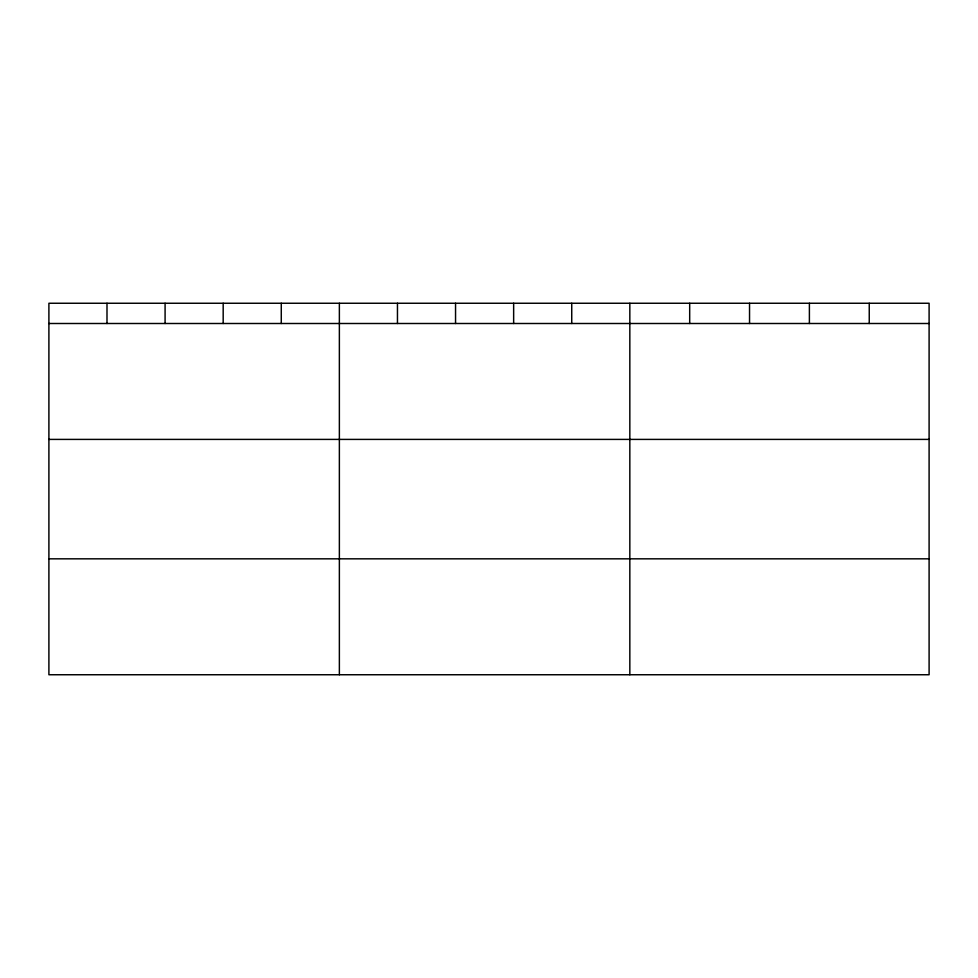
<?xml version="1.0" encoding="UTF-8"?>
<svg xmlns="http://www.w3.org/2000/svg" width="978" height="978" viewBox="0 0 978 978"><rect width="100%" height="100%" fill="white"/><g stroke="black" fill="none" stroke-linecap="round" stroke-linejoin="round"><path stroke-width="1.47" d="M929.1 439.403L929.1 303.253L48.9 303.253L48.9 674.747L929.1 674.747L929.1 439.403L48.9 439.403M48.9 323.498L929.1 323.498M48.9 558.829L929.1 558.829M869.246 303.253L869.246 323.498M809.393 303.253L809.393 323.498M749.539 303.253L749.539 323.498M689.686 303.253L689.686 323.498M629.832 303.253L629.832 674.747M571.739 303.253L571.739 323.498M513.646 303.253L513.646 323.498M455.552 303.253L455.552 323.498M397.459 303.253L397.459 323.498M339.366 303.253L339.366 674.747M281.273 303.253L281.273 323.498M223.18 303.253L223.18 323.498M165.086 303.253L165.086 323.498M106.993 303.253L106.993 323.498"/></g></svg>
